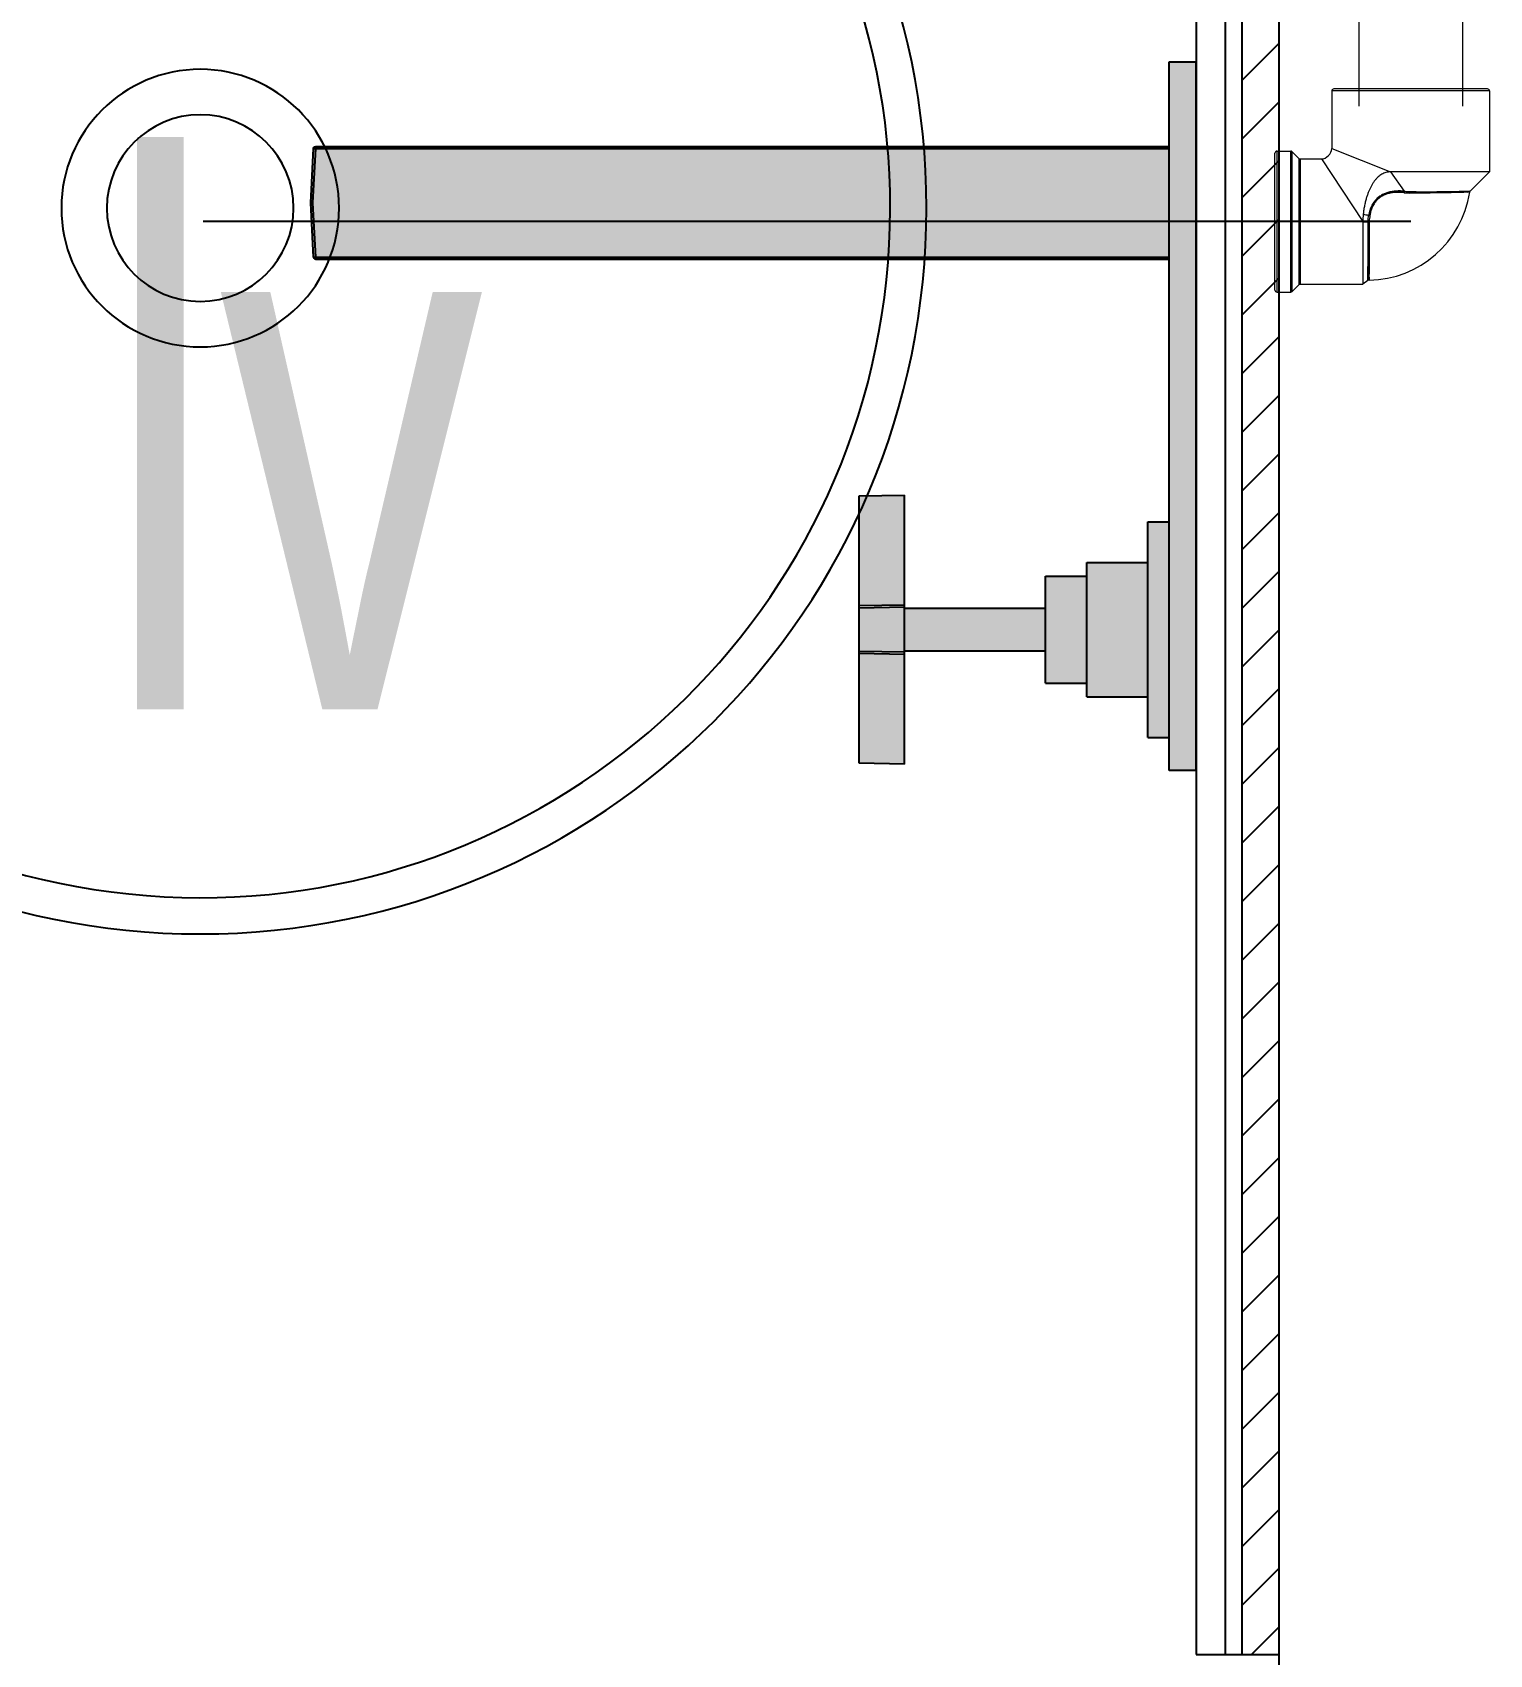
# Model space of a CAD drawing. Header units: millimetres. Extents: x 1573 to 2177, y 1587 to 1932.
# Drawn here: x 1906.06 to 1906.587, y 1903.63 to 1904.217 of the extents above; entities that cross this region are included whole.
import ezdxf

# ---------------------------------------------------------------- set-up
doc = ezdxf.new("R2010")
doc.units = ezdxf.units.MM
doc.header["$LTSCALE"] = 0.03
doc.linetypes.add('CONTINU', pattern=[0])
for name, color, linetype in [('-HIDRO', 8, 'Continuous'), ('AF', 2, 'Continuous'), ('Prumadas_T', 2, 'Continuous')]:
    doc.layers.add(name, color=color, linetype=linetype)
doc.layers.add('TigreCad', color=2, linetype='Continuous', lineweight=13)
doc.styles.add('CELIO_COTA', font='technic_.ttf', dxfattribs={"width": 0.85})

# ---------------------------------------------------------------- blocks, each defined once
blk = doc.blocks.new('35217835p')
at = {"layer": 'TigreCad', "linetype": 'Continuous'}
for p, q in [((28.55355339060003, 16.85355339059998), (26.94644660940003, 15.24644660939998)), ((28.55355339060003, 16.85355339059998), (28.55355339060003, -16.85355339060001)), ((28.90710678120001, 17), (28.90710678120001, -17)), ((32.19999999999999, 17), (28.90710678120001, 17)), ((32.19999999999999, 17), (32.19999999999999, -17)), ((32.69999999999999, 16.5), (32.69999999999999, -16.5)), ((10.32990724760003, 14.1976573714), (11.53001045370002, 15.09998951270001)), ((10.32990716239999, 14.19765581049998), (10.33033489580004, 10.82449044179998)), ((11.53002439760002, 0.003781385699994644), (11.53000000000003, 15.09999999999999)), ((11.53002439760002, 0.003781385699994644), (11.53000000000003, 15.09999999999999)), ((26.59289321880004, 15.09999999999999), (11.53000000000003, 15.09999999999999)), ((26.59289321880004, 15.09999999999999), (11.53000000000003, 15.09999999999999)), ((26.59289321880004, -15.09999999999999), (26.59289321880004, 15.09999999999999)), ((26.59289321880004, -15.09999999999999), (26.59289321880004, 15.09999999999999)), ((26.94644660940003, -15.24644660940001), (26.94644660940003, 15.24644660939998)), ((10.33033489580004, 10.82449044179998), (10.33033848939999, 10.79999701149998)), ((11.53002439959999, 0.003781379299994114), (10.1998029765, -0.001856710600009137)), ((21.5, -15.09999999999999), (11.53002439760002, 0.003781385699994644)), ((21.5, -15.09999999999999), (11.53002439760002, 0.003781385699994644)), ((10.10512345030003, -1.535603269999996), (9.826105427599998, -1.495728912999994)), ((9.980003416800002, -1.511607568000016), (9.978157099200018, -1.524225470200008)), ((10.31816927330004, -0.1127369805000171), (10.02084117390001, -0.073684197700004)), ((10.32682612150001, -0.03199091420000855), (10.02813793180002, -0.006403815100014754)), ((-19, -12), (-14.36148219059999, -7.361482190600015)), ((0.3220711896000239, -7.250177507399997), (0.3300619349000158, -6.896623594400012)), ((1.538986429100021, -7.331258568700008), (1.424867932000041, -7.1718115205)), ((4.880470398400007, -12), (1.538836893200028, -7.331350615800005)), ((1.538842866000039, -7.331358201400008), (1.576801619200012, -6.977786725200019)), ((-19, -31.5), (-19, -12)), ((-19, -12), (4.880470398600039, -12)), ((19, -17.59999999999999), (4.880470398600039, -12)), ((26.59289321880004, -15.09999999999999), (21.5, -15.09999999999999)), ((26.59289321880004, -15.09999999999999), (21.5, -15.09999999999999)), ((28.55355339060003, -16.85355339060001), (26.94644660940003, -15.24644660940001)), ((19, -31.5), (19, -17.59999999999999)), ((32.19999999999999, -17), (28.90710678120001, -17)), ((-19, -31.5), (19, -31.5)), ((-18.5, -32), (18.5, -32))]:
    blk.add_line(p, q, dxfattribs=at)
blk.add_lwpolyline([(-14.22098712529998, -7.082924460800001), (-14.22861287259997, -7.122535359799997), (-14.25332391379999, -7.199333850599999), (-14.29006451639998, -7.271158422000013), (-14.33787814350001, -7.336139153099992), (-14.36183101309996, -7.361837358700001)], dxfattribs=at)
for centre, radius, start, end in [((28.90710678120001, 16.5), 0.5, 90, 135.0000000014), ((32.19999999999999, 16.5), 0.5, 0, 90), ((10.40000000000003, -10.80000000000001), 24.9, 90.83597220210001, 171.4085674336), ((10.02942684550004, 14.59729659609999), 0.4999999992, 270.8359461052, 306.9387292093999), ((26.59289321880004, 15.59999999999999), 0.5, 270, 315.0000000024), ((8.799095592100002, 0.1040507685999899), 1.2339955523, 354.8648166959, 359.9684410124), ((10.01012417250001, 55.29951504679997), 55.1961499389, 270.0238404315, 270.3356217212), ((8.543007709499989, 0.1228639308999959), 1.7905281988, 356.0233027036, 359.4044983422), ((-7.187035055199999, 0.06681238439998083), 18.7171317259, 354.2779115956001, 359.8001204902), ((-7.185813258400003, 0.06673302519999424), 18.7159034324, 359.8001204902, 359.8072834267), ((-117.8156414612, 16.70693242069999), 128.9331470327, 351.8839195451, 352.5217539965), ((-17.60399240739997, -145.0032709191), 146.1189045842, 78.5362332178, 79.1185372046), ((8.534060014000033, 0.1215987047999931), 1.4995511427, 352.5172570517, 355.1034218161), ((354.1425268641, -52.32515866630001), 347.7662001525, 171.3651567184, 171.6021951579), ((-18.50255608289996, -149.4788164947), 150.6837538266, 78.5396054682, 79.0558266473), ((8.319368992900024, 0.1423945690000039), 2.015017226, 352.7263994786001, 355.0352450855), ((8.547679566900001, 0.1225488409999969), 1.7858457379, 355.035649482, 356.0229926022001), ((-0.006494437699984701, -21.32849968690002), 14.0821562795, 84.2247307717, 88.663050423), ((-0.007291019700005563, -21.69491593660001), 14.8021363901, 83.85656464640002, 88.6939317753), ((-0.03371201539999902, -21.627437071), 14.3823154605, 83.72278309, 84.2366888576), ((26.59289321880004, -15.59999999999999), 0.5, 44.9999999991, 90), ((28.90710678120001, -16.5), 0.5, 224.9999999995, 270), ((32.19999999999999, -16.5), 0.5, 270, 0), ((-18.5, -31.5), 0.5, 180, 270), ((18.5, -31.5), 0.5, 270, 0)]:
    blk.add_arc(centre, radius, start, end, dxfattribs=at)
for points, start_tangent, end_tangent in [([(10.03309095719999, 0.1033710737000035), (10.03418510239999, 2.292986959800004), (10.03494110130003, 4.425311096599984), (10.03548419570001, 6.457149564600002), (10.03588071670004, 8.330245838699994), (10.03617323840001, 10.00168515179999), (10.03638756780003, 11.42844011559998), (10.03654062200002, 12.57553313049999), (10.03664331420003, 13.4150836554), (10.036702402, 13.92650049790001), (10.0367215924, 14.09734834849999)], (0.0006028150789082584, 0.9999998183069739), (-0.9999993813425919, 0.001112346364118567)), ([(10.33344064530002, 0.1042543558999967), (10.3323917495, 2.309440860199999), (10.33165370820001, 4.456897459999993), (10.33112592600003, 6.503165776599985), (10.33073649150003, 8.389568528199987), (10.33044894810001, 10.0728845342), (10.33023750900003, 11.50977872129999), (10.3300862932, 12.66502422669998), (10.32998469150004, 13.51054180149998), (10.32992618090003, 14.02559361429999), (10.32990716270001, 14.19765383999999), (10.3299264995, 14.02251534370001), (10.32998534879999, 13.50446593059999), (10.33008732500002, 12.65619553549999), (10.33023898460004, 11.4984243012), (10.33033848939999, 10.79999701149998)], (-0.0005898194529949772, 0.9999998260564914), (0.000146872701525663, -0.9999999892142047)), ([(11.53001779520002, 0.001516672399986874), (11.1158353582, -0.03746884650001903), (10.71180859060001, -0.07626899070001514), (10.31817157220001, -0.1127218312000196)], (-0.9953272262494368, -0.09655937389296959), (-0.9959678901842505, -0.08971043262593771)), ([(11.53002439760002, 0.005815248599986944), (11.11987099050003, 0.03957834150000394), (10.72108117970004, 0.07234563640000147), (10.33344064530002, 0.1042543558999967)], (-0.9969752175070625, 0.07772011114728089), (-0.9966516933108358, 0.08176430896573163)), ([(1.538846750000005, -7.331358539099995), (1.826349363800034, -7.354106799199997), (2.126242148900019, -7.371834284500011), (2.45226753190002, -7.38379268700001), (2.817245450600012, -7.387634485999996), (3.234173510200037, -7.378904969399997), (3.711802055300041, -7.350265146600009), (4.232070251399989, -7.2941339013), (4.753735221499994, -7.208814740099996), (5.252689481000004, -7.096537335800008), (5.7198490225, -6.96052358450001), (6.160744169800012, -6.800916878300001), (6.58792347130003, -6.613225379400006), (7.012209871600021, -6.389277640000017), (7.4398621048, -6.118368140800015), (7.858285032400033, -5.800556459999996), (8.247699907400033, -5.446272915799995), (8.596868296100013, -5.066297365899999), (8.90572113760004, -4.666359006500016), (9.195473653699992, -4.216942848000002), (9.475311018000014, -3.68281148600002), (9.729668989200036, -3.061236476400012), (9.9442575164, -2.348621701900015), (10.10512343420004, -1.535603267699997)], (0.9961001379384463, -0.08822989968830425), (0.1465887808140897, 0.9891975178595218)), ([(9.978157099200018, -1.524225470200008), (9.050984652800025, -4.224187502700005), (8.164170587200033, -5.358744665700016), (7.023353990600015, -6.2375318032), (5.708437828800015, -6.82597759570001), (4.303066503900027, -7.145556579200019), (2.864747336100038, -7.244505344900006), (1.561884609400011, -7.184983692499998)], (-0.1454993223418411, -0.9893583512550268), (-0.9958224217466388, 0.09131103080493387)), ([(1.576801619200012, -6.977786725200019), (1.856792658900019, -7.005038508000013), (2.148761514, -7.027339128400001), (2.466034069600028, -7.04417174080001), (2.821014452899988, -7.053414033500019), (3.226207358500005, -7.050858331600011), (3.68985891760002, -7.029513921300008), (4.194240710400038, -6.981924018299992), (4.699274286800005, -6.906172552000015), (5.181517830500013, -6.804372270800002), (5.632326151200004, -6.679570264200009), (6.057253854999999, -6.531951667000016), (6.468532587900029, -6.357295288700016), (6.876481537199993, -6.147963392400015), (7.287183499900038, -5.893627774799995), (7.688831319100018, -5.593674099100014), (8.062060218999989, -5.258073693), (8.39621359580002, -4.896755543500007), (8.691411446500013, -4.514820674700019), (8.967500843000039, -4.084462845399997), (9.233161818300005, -3.571340310400018), (9.47363518770004, -2.972148716700019), (9.675507517000028, -2.283234701600009), (9.826105427599998, -1.495728912999994)], (0.9942869950688646, -0.1067397369161432), (0.1414662859863816, 0.9899430740851816)), ([(4.880470397700037, -11.99999999920001), (5.437013362400023, -11.9609007068), (5.986567261400012, -11.84624892709999), (6.50801889249999, -11.6611507328), (6.984318511400033, -11.41865684870001), (7.419547242900023, -11.12920368810001), (7.834572375600033, -10.78722421099999), (8.24718110949999, -10.37706764680001), (8.667510239100011, -9.876735875000008), (9.082182551100004, -9.2890725922), (9.463723890500034, -8.651195825299993), (9.799133582600007, -7.997369874000015), (10.09421044800001, -7.334171018600017), (10.36422120470002, -6.637243661100001), (10.62798053210003, -5.847630021000015), (10.8849683304, -4.933553946800004), (11.11440920860002, -3.927125669399999), (11.30200721660003, -2.868796512700015), (11.43687701810001, -1.799352746799997)], (0.999996353681341, 0.002700485886388462), (0.09884233963861369, 0.9951031061627559)), ([(0.3220712015000231, -7.250176984999996), (-0.5309783412000115, -7.233265361700006), (-1.473492904099999, -7.220511959500016), (-2.448436459699963, -7.212872635699995), (-3.40580355039998, -7.210034148600016), (-4.313055893399962, -7.210995180499992), (-5.19115566009998, -7.214853959799996), (-6.129420646699998, -7.221750553899994), (-7.140618953799958, -7.231975961800003), (-8.221190207699976, -7.245675631900014), (-9.350607565399969, -7.262633504700005), (-10.49977338409997, -7.28226787120002), (-11.64697793759996, -7.303929370500015), (-12.70827126899997, -7.325555978200015), (-13.57221044959999, -7.344149318900008), (-14.14447440399999, -7.35690643640001), (-14.36116435279996, -7.361822201100011)], (-0.9997318326119377, 0.02315735007242126), (-0.02118001246823868, 0.9997756783758271)), ([(-14.22032747060001, -7.082908142000008), (-14.21935365979999, -7.082883953700019), (-14.07476069169996, -7.079306421200016), (-13.57544085629996, -7.067078679100007), (-12.76688893279999, -7.047721011600004), (-11.74520940769997, -7.024126781799993), (-10.60820281139996, -6.999162088500015), (-9.461425651199988, -6.975577030500006), (-8.331216660699965, -6.954155281699997), (-7.242280802399989, -6.935508382800009), (-6.221341689300004, -6.920088712899997), (-5.272015045699959, -6.907820911399995), (-4.386185820200012, -6.898441002800013), (-3.474268919400004, -6.891177220600014), (-2.50705730469997, -6.886533719400006), (-1.523180563499977, -6.885580143499993), (-0.563528147999989, -6.888959900499998), (0.3300974201999907, -6.896624815300015)], (-0.04583850591600855, 0.9989488632434537), (0.9999361643307946, -0.01129899391176483)), ([(21.5, -15.09999999999999), (19, -17.59999999999999)], (-1, 0), (0, -1)), ([(21.5, -15.09999999999999), (19, -17.59999999999999)], (-1, 0), (0, -1))]:
    blk.add_spline(points, degree=3, dxfattribs=dict(at, start_tangent=start_tangent, end_tangent=end_tangent))

msp = doc.modelspace()

# ---------------------------------------------------------------- hatches: boundary and pattern name
at = {"layer": '-HIDRO'}
h = msp.add_hatch(color=256, dxfattribs=at)
h.dxf.hatch_style = 1
h.paths.add_polyline_path([(1906.480889250722, 1904.206232262149), (1906.480889250722, 1904.155296773302), (1906.471088012491, 1904.155296767947), (1906.471088012491, 1904.206232262149)])
h = msp.add_hatch(color=256, dxfattribs=at)
h.dxf.hatch_style = 1
h.paths.add_polyline_path([(1906.471088012491, 1904.174939440169), (1906.471088012491, 1904.135653925369), (1906.162641247922, 1904.135653925369), (1906.161611872336, 1904.155296388606), (1906.162641318482, 1904.174939440169)])
h = msp.add_hatch(color=256, dxfattribs=at)
h.dxf.hatch_style = 1
h.paths.add_polyline_path([(1906.480889250722, 1904.155296773302), (1906.480889250722, 1903.950011288609), (1906.471088012491, 1903.950014684309), (1906.471088012491, 1904.155296767947)])
h = msp.add_hatch(color=256, dxfattribs=at)
h.dxf.hatch_style = 1
h.paths.add_polyline_path([(1906.375447650123, 1904.049575267669), (1906.375447513411, 1904.009907101579), (1906.359088082198, 1904.009621889193), (1906.359088150952, 1904.049289650456)])
h = msp.add_hatch(color=256, dxfattribs=at)
h.dxf.hatch_style = 1
h.paths.add_polyline_path([(1906.471088012491, 1904.039919810809), (1906.471088012491, 1903.961973722309), (1906.463370578641, 1903.961973519449), (1906.463370578641, 1904.039920013669)])
h = msp.add_hatch(color=256, dxfattribs=at)
h.dxf.hatch_style = 1
h.paths.add_polyline_path([(1906.463370578641, 1904.025256878328), (1906.463370578641, 1903.976636654789), (1906.441284795902, 1903.976636522489), (1906.441284795902, 1904.025257010629)])
h = msp.add_hatch(color=256, dxfattribs=at)
h.dxf.hatch_style = 1
h.paths.add_polyline_path([(1906.441284795902, 1904.020317731248), (1906.441284795902, 1903.981575766589), (1906.426371759092, 1903.981575731309), (1906.426371759092, 1904.020317801809)])
h = msp.add_hatch(color=256, dxfattribs=at)
h.dxf.hatch_style = 1
h.paths.add_polyline_path([(1906.375447513411, 1904.009135439779), (1906.375447650121, 1903.992757757871), (1906.359088053463, 1903.993043306842), (1906.35908808086, 1904.008849754345)])
h = msp.add_hatch(color=256, dxfattribs=at)
h.dxf.hatch_style = 1
h.paths.add_polyline_path([(1906.426371759092, 1904.008664129849), (1906.426371759092, 1903.993229266559), (1906.375447646186, 1903.993229266559), (1906.375447517346, 1904.008664129849)])
h = msp.add_hatch(color=256, dxfattribs=at)
h.dxf.hatch_style = 1
h.paths.add_polyline_path([(1906.375447513411, 1903.991986127018), (1906.375447513411, 1903.952318265757), (1906.359087983371, 1903.952603883201), (1906.359088052125, 1903.992271308135)])

# ---------------------------------------------------------------- linework, layer by layer
for p, q in [((1906.510889250721, 1896.457296773301), (1906.510889250722, 1907.545296773303)), ((1906.491389250722, 1904.680296773301), (1906.491389250722, 1903.630296773301)), ((1906.497389250722, 1904.680296773301), (1906.497389250722, 1903.630296773301)), ((1906.480889250722, 1904.6502967733), (1906.480889250722, 1903.630296773301)), ((1906.480889250722, 1903.630296773301), (1906.510889250722, 1903.630296773301))]:
    msp.add_line(p, q, dxfattribs=at)
at = {"layer": '-HIDRO', "ltscale": 0.02}
for p, q in [((1906.497389250723, 1904.19953910371), (1906.510889250723, 1904.21303910371)), ((1906.497389250722, 1904.178325900274), (1906.510889250722, 1904.191825900275)), ((1906.497389250723, 1904.157112696839), (1906.510889250723, 1904.170612696839)), ((1906.497389250722, 1904.135899493403), (1906.510889250722, 1904.149399493403)), ((1906.497389250722, 1904.114686289968), (1906.510889250722, 1904.128186289968)), ((1906.497389250723, 1904.093473086532), (1906.510889250723, 1904.106973086532)), ((1906.497389250722, 1904.072259883097), (1906.510889250722, 1904.085759883097)), ((1906.497389250722, 1904.05104667966), (1906.510889250722, 1904.06454667966)), ((1906.497389250722, 1904.029833476225), (1906.510889250723, 1904.043333476226)), ((1906.497389250723, 1904.00862027279), (1906.510889250722, 1904.02212027279)), ((1906.497389250722, 1903.987407069354), (1906.510889250723, 1904.000907069355)), ((1906.497389250723, 1903.966193865919), (1906.510889250723, 1903.979693865919)), ((1906.497389250723, 1903.944980662483), (1906.510889250722, 1903.958480662483)), ((1906.497389250723, 1903.923767459048), (1906.510889250723, 1903.937267459048)), ((1906.497389250722, 1903.902554255612), (1906.510889250722, 1903.916054255612)), ((1906.497389250723, 1903.881341052177), (1906.510889250723, 1903.894841052177)), ((1906.497389250723, 1903.860127848741), (1906.510889250723, 1903.873627848741)), ((1906.497389250722, 1903.838914645305), (1906.510889250722, 1903.852414645305)), ((1906.497389250723, 1903.81770144187), (1906.510889250723, 1903.83120144187)), ((1906.497389250722, 1903.796488238434), (1906.510889250723, 1903.809988238434)), ((1906.497389250722, 1903.775275034998), (1906.510889250722, 1903.788775034998)), ((1906.497389250723, 1903.754061831563), (1906.510889250723, 1903.767561831563)), ((1906.497389250723, 1903.732848628127), (1906.510889250723, 1903.746348628127)), ((1906.497389250722, 1903.711635424691), (1906.510889250722, 1903.725135424691)), ((1906.497389250723, 1903.690422221256), (1906.510889250723, 1903.703922221256)), ((1906.497389250722, 1903.66920901782), (1906.510889250723, 1903.682709017821)), ((1906.497389250722, 1903.647995814385), (1906.510889250722, 1903.661495814385)), ((1906.500903413075, 1903.630296773301), (1906.510889250723, 1903.640282610949))]:
    msp.add_line(p, q, dxfattribs=at)
at = {"layer": '-HIDRO'}
for points in [[(1906.120889250737, 1903.890877260845, 1), (1906.120889250737, 1904.41587726084, 1)], [(1906.120889250737, 1904.103197744822, 1), (1906.120889250737, 1904.203556776859, 1)], [(1906.120889250737, 1904.119627249655, 1), (1906.120889250737, 1904.187127272026, 1)]]:
    msp.add_lwpolyline(points, format="xyb", close=True, dxfattribs=at)
msp.add_lwpolyline([(1906.139996784478, 1904.40201915751, 1563.580026749659), (1906.140632804756, 1904.401969462447)], format="xyb", dxfattribs=at)
at = {"color": 5, "linetype": 'CONTINU'}
for p, q in [((1906.471088012491, 1904.206232262149), (1906.480889219852, 1904.206232262149)), ((1906.471088012491, 1903.950014653439), (1906.471088012491, 1904.206232262149)), ((1906.480889250722, 1903.950011288609), (1906.480889250722, 1904.206232279789)), ((1906.160841147661, 1904.155296766559), (1906.161870578372, 1904.174939607749)), ((1906.161611883362, 1904.155296598979), (1906.162641318482, 1904.174939440169)), ((1906.161870578372, 1904.174939607749), (1906.161875433782, 1904.174943797249)), ((1906.161875433782, 1904.174943797249), (1906.161886970342, 1904.174946976859)), ((1906.161886970342, 1904.174946976859), (1906.161905461472, 1904.174949733109)), ((1906.161905435011, 1904.174949733109), (1906.161930400022, 1904.174952004259)), ((1906.162018485362, 1904.174955571949), (1906.162169311772, 1904.174955823319)), ((1906.162389758852, 1904.174950557779), (1906.162323767612, 1904.174952626069)), ((1906.162641292022, 1904.174939440169), (1906.162389877922, 1904.174950557779)), ((1906.162641221461, 1904.174939440169), (1906.162641221461, 1904.175670979789)), ((1906.162641247922, 1904.175670979789), (1906.471088012491, 1904.175670979789)), ((1906.162641247922, 1904.174939440169), (1906.471088012491, 1904.174939440169)), ((1906.161870578372, 1904.135653925369), (1906.160841099151, 1904.155296766559)), ((1906.162641247922, 1904.135653925369), (1906.161611861311, 1904.155296598979)), ((1906.161886970342, 1904.135646573899), (1906.161874159292, 1904.135650309169)), ((1906.161905461472, 1904.135643817649), (1906.161886970342, 1904.135646573899)), ((1906.161930400022, 1904.135641546499), (1906.161905461472, 1904.135643817649)), ((1906.162018463312, 1904.135637978809), (1906.162169311772, 1904.135637727439)), ((1906.162356480992, 1904.135641899299), (1906.162424028962, 1904.135644201319)), ((1906.162423931941, 1904.135644201319), (1906.162641292022, 1904.135653925369)), ((1906.162641221461, 1904.134922570969), (1906.162641221461, 1904.135653925369)), ((1906.162641247922, 1904.135653925369), (1906.471088012491, 1904.135653925369)), ((1906.162641247922, 1904.134922570969), (1906.471088012491, 1904.134922570969)), ((1906.359087983371, 1903.952603883509), (1906.359088150951, 1904.049289314449)), ((1906.359088102441, 1904.049289649609), (1906.375447650121, 1904.049575267669)), ((1906.375447513411, 1904.009907101579), (1906.375447650121, 1904.049574897229)), ((1906.463370578641, 1903.961973519449), (1906.463370578641, 1904.039920013669)), ((1906.463370578641, 1904.039920013669), (1906.471088012491, 1904.039919810809)), ((1906.441284795902, 1903.976636522489), (1906.441284795902, 1904.025257010629)), ((1906.441284795902, 1904.025257010629), (1906.463370512492, 1904.025256878329)), ((1906.426371759092, 1903.981575731309), (1906.426371759092, 1904.020317801809)), ((1906.426371759092, 1904.020317801809), (1906.441284663601, 1904.020317731249)), ((1906.359088084801, 1904.009621889239), (1906.375447513411, 1904.009907101579)), ((1906.359088150951, 1904.008849755569), (1906.375447513411, 1904.009135439779)), ((1906.375451839622, 1904.009606815859), (1906.375447513411, 1904.009907101579)), ((1906.375447513411, 1904.009135439779), (1906.375450088851, 1904.009151152609)), ((1906.375447650121, 1903.992757758179), (1906.375447513411, 1904.009135439779)), ((1906.375447650121, 1904.008664129849), (1906.426371759092, 1904.008664129849)), ((1906.375450106491, 1904.009151187889), (1906.375451839622, 1904.009196169889)), ((1906.375451839622, 1904.009196169889), (1906.375451839622, 1904.009606815859)), ((1906.375447500181, 1903.991986127249), (1906.359088018651, 1903.992271308719)), ((1906.375447632481, 1903.992757758179), (1906.359088120081, 1903.993043305679)), ((1906.375447513411, 1903.991986162529), (1906.375451839622, 1903.992286448249)), ((1906.375447513411, 1903.952318300729), (1906.375447513411, 1903.991986162529)), ((1906.375447650121, 1903.993229266559), (1906.426371759092, 1903.993229266559)), ((1906.375450088851, 1903.992742045349), (1906.375447650121, 1903.992757758179)), ((1906.375451839622, 1903.992697058939), (1906.375450088851, 1903.992742045349)), ((1906.375451839622, 1903.992286448249), (1906.375451839622, 1903.992697058939)), ((1906.426371759092, 1903.981575731309), (1906.441284663601, 1903.981575766589)), ((1906.441284795902, 1903.976636522489), (1906.463370512492, 1903.976636654789)), ((1906.463370578641, 1903.961973519449), (1906.471088012491, 1903.961973722309)), ((1906.375447531051, 1903.952318265449), (1906.359087965731, 1903.952603883509)), ((1906.480889250722, 1903.950011288609), (1906.471088012491, 1903.950014684309))]:
    msp.add_line(p, q, dxfattribs=at)
for points in [[(1906.161870578372, 1904.174939607749), (1906.161989053021, 1904.175311979329), (1906.162265013181, 1904.175573152759), (1906.162641221461, 1904.175670979789)], [(1906.161976471292, 1904.174954412119), (1906.161959647141, 1904.174953719749), (1906.161944238601, 1904.174952930359), (1906.161930400022, 1904.174952004259)], [(1906.162018485362, 1904.174955571949), (1906.162005661081, 1904.174955285299), (1906.161993299852, 1904.174954967779), (1906.161981414902, 1904.174954597339)], [(1906.162169311772, 1904.174955823319), (1906.162218139291, 1904.174955100079), (1906.162270005302, 1904.174954024039), (1906.162323741151, 1904.174952626069)], [(1906.160841147661, 1904.155296766559), (1906.160946762752, 1904.155311570929), (1906.161223754852, 1904.155311570929), (1906.161611861311, 1904.155296784199)], [(1906.160841147661, 1904.155296766559), (1906.160946762752, 1904.155281979829), (1906.161223750442, 1904.155281979829), (1906.161611839262, 1904.155296748919)], [(1906.161870578372, 1904.135653925369), (1906.161989053021, 1904.135281571429), (1906.162265013181, 1904.135020380359), (1906.162641221461, 1904.134922570969)], [(1906.161976471292, 1904.135639120999), (1906.161959607452, 1904.135639813369), (1906.161944203322, 1904.135640620399), (1906.161930400022, 1904.135641546499)], [(1906.162018463312, 1904.135637978809), (1906.162005661081, 1904.135638265459), (1906.161993308672, 1904.135638582979), (1906.161981414902, 1904.135638953419)], [(1906.162169311772, 1904.135637727439), (1906.162228141172, 1904.135638635899), (1906.162290899882, 1904.135640029459), (1906.162356432482, 1904.135641899299)]]:
    msp.add_lwpolyline(points, dxfattribs=at)
at = {"layer": 'AF', "ltscale": 100}
msp.add_line((1906.558392117331, 1904.148482193017), (1906.121911290382, 1904.148482193017), dxfattribs=at)
at = {"layer": 'TigreCad', "ltscale": 100}
for p, q in [((1906.539642117331, 1907.012526703891), (1906.539642117331, 1904.190274491899)), ((1906.577142117331, 1907.012526703891), (1906.577142117331, 1904.190274491899))]:
    msp.add_line(p, q, dxfattribs=at)

# ---------------------------------------------------------------- block references
at = {"layer": 'TigreCad', "ltscale": 100, "xscale": 0.0015, "yscale": 0.0015, "zscale": 0.0015, "rotation": 180}
msp.add_blockref('35217835p', (1906.558392117331, 1904.148482193017), dxfattribs=at)

# ---------------------------------------------------------------- texts
at = {"layer": 'Prumadas_T', "style": 'CELIO_COTA', "width": 0.85}
msp.add_text('lv', height=0.1965521376000001, rotation=1.411318130654744e-09, dxfattribs=at).set_placement((1906.085148691463, 1903.972076494786))

doc.saveas('drawing.dxf')
